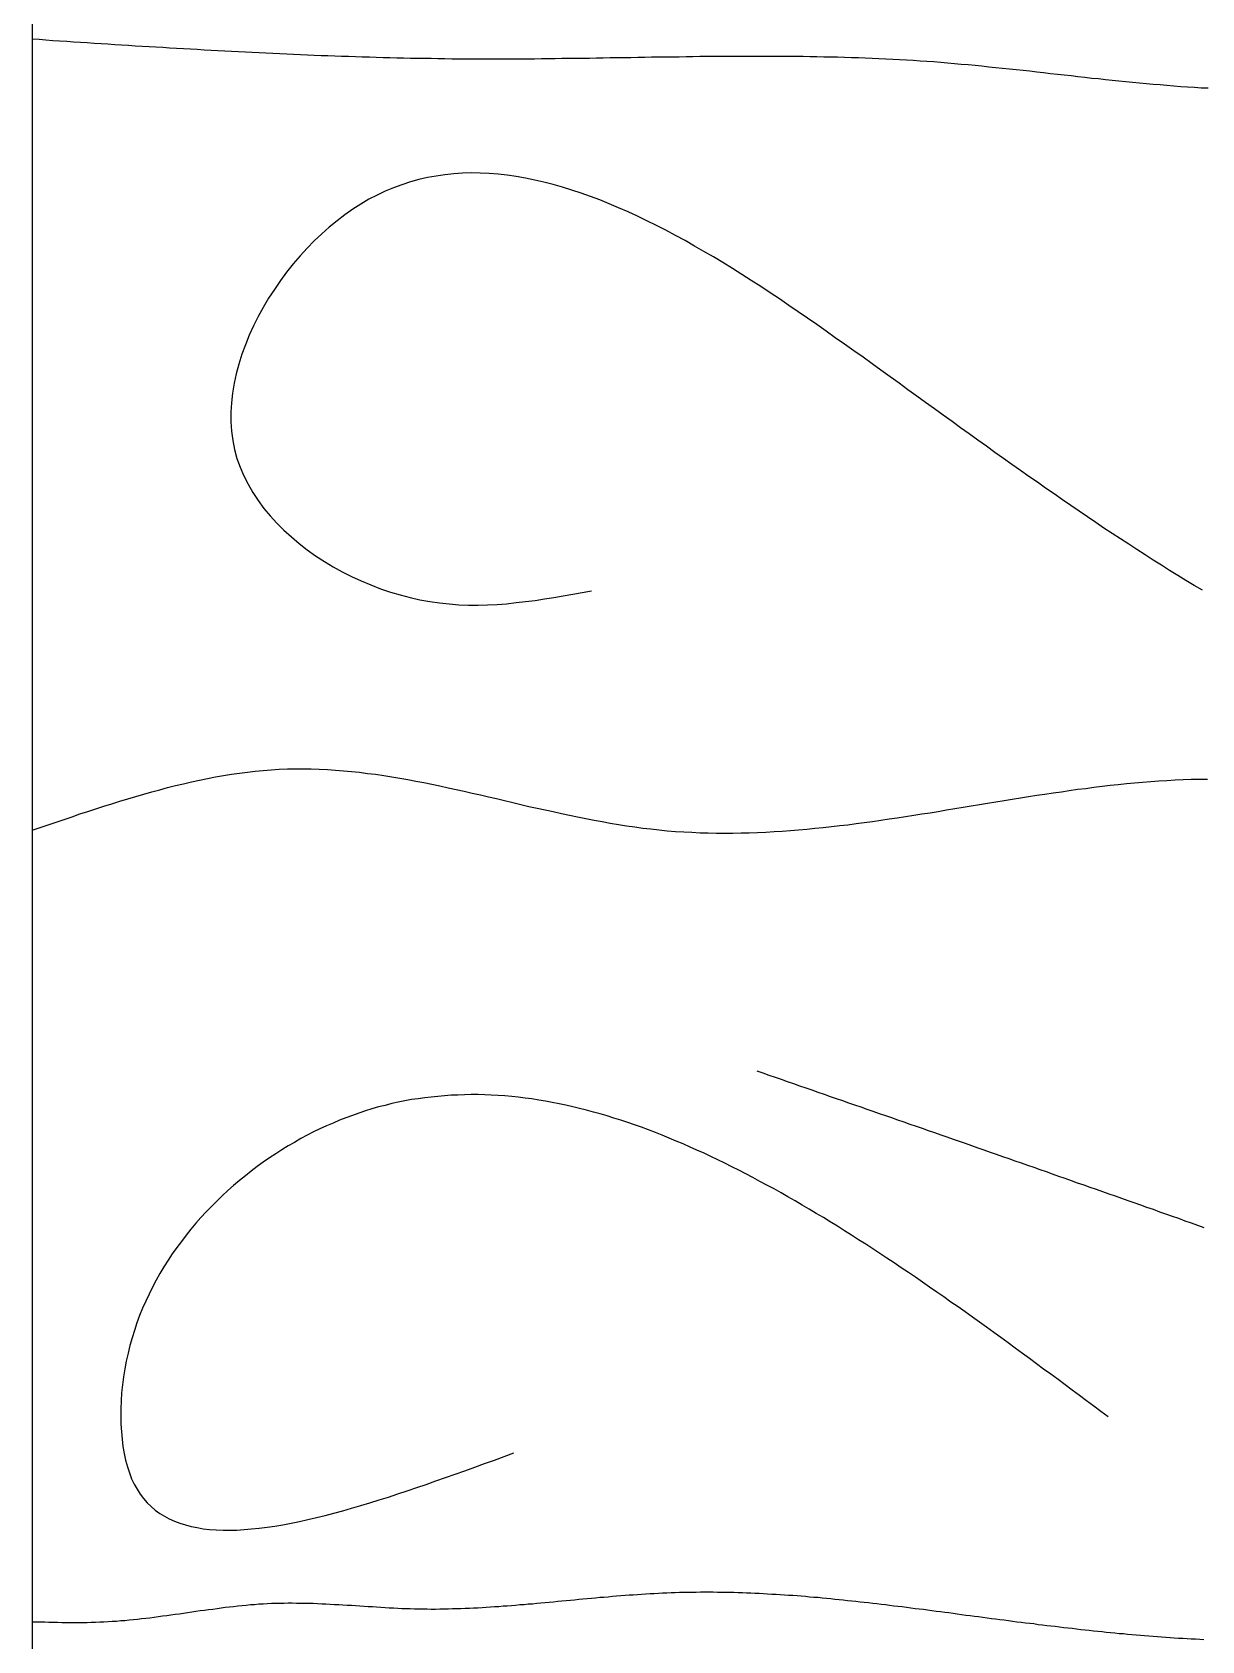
# Model space of a CAD drawing. Extents: x 443 to 1217, y -1921 to -677.
# Drawn here: x 655.26 to 661.01, y -753.61 to -745.69 of the extents above; entities that cross this region are included whole.
import ezdxf

# ---------------------------------------------------------------- set-up
doc = ezdxf.new("R2010")
doc.units = 0
doc.header["$MEASUREMENT"] = 0
doc.layers.add('1', color=7, linetype='CONTINUOUS')

msp = doc.modelspace()

# ---------------------------------------------------------------- linework, layer by layer
at = {"layer": '1', "color": 2, "linetype": 'Continuous'}
msp.add_line((655.2564, -742.7521), (655.2564, -761.3032), dxfattribs=at)
at = {"layer": '1', "color": 7}
for p, q in [((655.2562, -745.7199), (655.2899, -745.722)), ((655.2899, -745.722), (655.3237, -745.7253)), ((655.3237, -745.7253), (655.3575, -745.7275)), ((655.3575, -745.7275), (655.3913, -745.7297)), ((655.3913, -745.7297), (655.4262, -745.7318)), ((655.4262, -745.7318), (655.46, -745.734)), ((655.46, -745.734), (655.4937, -745.7362)), ((655.4937, -745.7362), (655.5275, -745.7384)), ((655.5275, -745.7384), (655.5613, -745.7406)), ((655.5613, -745.7406), (655.5951, -745.7427)), ((655.5951, -745.7427), (655.6289, -745.7449)), ((655.6289, -745.7449), (655.6627, -745.7471)), ((655.6627, -745.7471), (655.6965, -745.7493)), ((655.6965, -745.7493), (655.7302, -745.7515)), ((655.7302, -745.7515), (655.764, -745.7536)), ((655.764, -745.7536), (655.7978, -745.7558)), ((655.7978, -745.7558), (655.8316, -745.758)), ((655.8316, -745.758), (655.8654, -745.7591)), ((655.8654, -745.7591), (655.8992, -745.7613)), ((655.8992, -745.7613), (655.9329, -745.7635)), ((655.9329, -745.7635), (655.9667, -745.7656)), ((655.9667, -745.7656), (656.0016, -745.7678)), ((656.0016, -745.7678), (656.0354, -745.77)), ((656.0354, -745.77), (656.0692, -745.7711)), ((656.0692, -745.7711), (656.103, -745.7733)), ((656.103, -745.7733), (656.1367, -745.7754)), ((656.1367, -745.7754), (656.1705, -745.7776)), ((656.1705, -745.7776), (656.2043, -745.7787)), ((656.2043, -745.7787), (656.2381, -745.7809)), ((656.2381, -745.7809), (656.2719, -745.7831)), ((656.2719, -745.7831), (656.3057, -745.7842)), ((656.3057, -745.7842), (656.3395, -745.7863)), ((656.3395, -745.7863), (656.3732, -745.7874)), ((656.3732, -745.7874), (656.407, -745.7896)), ((656.407, -745.7896), (656.4408, -745.7907)), ((656.4408, -745.7907), (656.4746, -745.7929)), ((656.4746, -745.7929), (656.5095, -745.794)), ((656.5095, -745.794), (656.5432, -745.7961)), ((656.5432, -745.7961), (656.577, -745.7972)), ((656.577, -745.7972), (656.6108, -745.7983)), ((656.6108, -745.7983), (656.6446, -745.8005)), ((656.6446, -745.8005), (656.6784, -745.8016)), ((656.6784, -745.8016), (656.7122, -745.8027)), ((656.7122, -745.8027), (656.746, -745.8038)), ((656.746, -745.8038), (656.7797, -745.8049)), ((656.7797, -745.8049), (656.8135, -745.806)), ((656.8135, -745.806), (656.8473, -745.807)), ((656.8473, -745.807), (656.8811, -745.8081)), ((656.8811, -745.8081), (656.916, -745.8092)), ((656.916, -745.8092), (656.9498, -745.8103)), ((656.9498, -745.8103), (656.9835, -745.8114)), ((656.9835, -745.8114), (657.0173, -745.8125)), ((657.0173, -745.8125), (657.0511, -745.8136)), ((657.0511, -745.8136), (657.0849, -745.8136)), ((657.0849, -745.8136), (657.1187, -745.8147)), ((657.1187, -745.8147), (657.1525, -745.8147)), ((657.1525, -745.8147), (657.1862, -745.8158)), ((657.1862, -745.8158), (657.22, -745.8158)), ((657.22, -745.8158), (657.2538, -745.8169)), ((657.2538, -745.8169), (657.2876, -745.8169)), ((657.2876, -745.8169), (657.3225, -745.8179)), ((657.3225, -745.8179), (657.3563, -745.8179)), ((657.3563, -745.8179), (657.39, -745.8179)), ((657.39, -745.8179), (657.4238, -745.8179)), ((657.4238, -745.8179), (657.4576, -745.8179)), ((657.4576, -745.8179), (657.4914, -745.8179)), ((657.4914, -745.8179), (657.5252, -745.8179)), ((657.5252, -745.8179), (657.559, -745.8179)), ((657.559, -745.8179), (657.5927, -745.8179)), ((657.5927, -745.8179), (657.6276, -745.8179)), ((657.6276, -745.8179), (657.6614, -745.8179)), ((657.6614, -745.8179), (657.6952, -745.8179)), ((657.6952, -745.8179), (657.729, -745.8179)), ((657.729, -745.8179), (657.7628, -745.8169)), ((657.7628, -745.8169), (657.7965, -745.8169)), ((657.7965, -745.8169), (657.8303, -745.8169)), ((657.8303, -745.8169), (657.8641, -745.8158)), ((657.8641, -745.8158), (657.8979, -745.8158)), ((657.8979, -745.8158), (657.9328, -745.8158)), ((657.9328, -745.8158), (657.9666, -745.8147)), ((657.9666, -745.8147), (658.0003, -745.8147)), ((658.0003, -745.8147), (658.0341, -745.8136)), ((658.0341, -745.8136), (658.0679, -745.8136)), ((658.0679, -745.8136), (658.1017, -745.8125)), ((658.1017, -745.8125), (658.1355, -745.8125)), ((658.1355, -745.8125), (658.1704, -745.8114)), ((658.1704, -745.8114), (658.2041, -745.8114)), ((658.2041, -745.8114), (658.2379, -745.8103)), ((658.2379, -745.8103), (658.2717, -745.8103)), ((658.2717, -745.8103), (658.3055, -745.8092)), ((658.3055, -745.8092), (658.3393, -745.8092)), ((658.3393, -745.8092), (658.3731, -745.8081)), ((658.3731, -745.8081), (658.4068, -745.8081)), ((658.4068, -745.8081), (658.4417, -745.8081)), ((658.4417, -745.8081), (658.4755, -745.807)), ((658.4755, -745.807), (658.5093, -745.807)), ((658.5093, -745.807), (658.5431, -745.806)), ((658.5431, -745.806), (658.5769, -745.806)), ((658.5769, -745.806), (658.6106, -745.806)), ((658.6106, -745.806), (658.6444, -745.806)), ((658.6444, -745.806), (658.6793, -745.8049)), ((658.6793, -745.8049), (658.7131, -745.8049)), ((658.7131, -745.8049), (658.7469, -745.8049)), ((658.7469, -745.8049), (658.7807, -745.8049)), ((658.7807, -745.8049), (658.8144, -745.8049)), ((658.8144, -745.8049), (658.8482, -745.8049)), ((658.8482, -745.8049), (658.882, -745.8049)), ((658.882, -745.8049), (658.9158, -745.8049)), ((658.9158, -745.8049), (658.9507, -745.8049)), ((658.9507, -745.8049), (658.9845, -745.806)), ((658.9845, -745.806), (659.0182, -745.806)), ((659.0182, -745.806), (659.052, -745.806)), ((659.052, -745.806), (659.0858, -745.807)), ((659.0858, -745.807), (659.1196, -745.807)), ((659.1196, -745.807), (659.1534, -745.8081)), ((659.1534, -745.8081), (659.1872, -745.8092)), ((659.1872, -745.8092), (659.2209, -745.8092)), ((659.2209, -745.8092), (659.2547, -745.8103)), ((659.2547, -745.8103), (659.2896, -745.8114)), ((659.2896, -745.8114), (659.3234, -745.8125)), ((659.3234, -745.8125), (659.3572, -745.8136)), ((659.3572, -745.8136), (659.391, -745.8158)), ((659.391, -745.8158), (659.4247, -745.8169)), ((659.4247, -745.8169), (659.4585, -745.8179)), ((659.4585, -745.8179), (659.4923, -745.8201)), ((659.4923, -745.8201), (659.5261, -745.8223)), ((659.5261, -745.8223), (659.5599, -745.8234)), ((659.5599, -745.8234), (659.5937, -745.8256)), ((659.5937, -745.8256), (659.6275, -745.8278)), ((659.6275, -745.8278), (659.6612, -745.8299)), ((659.6612, -745.8299), (659.695, -745.8321)), ((659.695, -745.8321), (659.7288, -745.8354)), ((659.7288, -745.8354), (659.7626, -745.8376)), ((659.7626, -745.8376), (659.7964, -745.8408)), ((659.7964, -745.8408), (659.8302, -745.8441)), ((659.8302, -745.8441), (659.8639, -745.8463)), ((659.8639, -745.8463), (659.8977, -745.8495)), ((659.8977, -745.8495), (659.9315, -745.8528)), ((659.9315, -745.8528), (659.9653, -745.8572)), ((659.9653, -745.8572), (659.9991, -745.8604)), ((659.9991, -745.8604), (660.0329, -745.8637)), ((660.0329, -745.8637), (660.0667, -745.867)), ((660.0667, -745.867), (660.1004, -745.8713)), ((660.1004, -745.8713), (660.1342, -745.8746)), ((660.1342, -745.8746), (660.168, -745.8779)), ((660.168, -745.8779), (660.2018, -745.8822)), ((660.2018, -745.8822), (660.2356, -745.8855)), ((660.2356, -745.8855), (660.2694, -745.8899)), ((660.2694, -745.8899), (660.3031, -745.8931)), ((660.3031, -745.8931), (660.3369, -745.8975)), ((660.3369, -745.8975), (660.3707, -745.9008)), ((660.3707, -745.9008), (660.4045, -745.9051)), ((660.4045, -745.9051), (660.4383, -745.9084)), ((660.4383, -745.9084), (660.4721, -745.9128)), ((660.4721, -745.9128), (660.5059, -745.916)), ((660.5059, -745.916), (660.5396, -745.9204)), ((660.5396, -745.9204), (660.5723, -745.9237)), ((660.5723, -745.9237), (660.6061, -745.9269)), ((660.6061, -745.9269), (660.6399, -745.9302)), ((660.6399, -745.9302), (660.6737, -745.9335)), ((660.6737, -745.9335), (660.7075, -745.9367)), ((660.7075, -745.9367), (660.7413, -745.94)), ((660.7413, -745.94), (660.775, -745.9433)), ((660.775, -745.9433), (660.8088, -745.9455)), ((660.8088, -745.9455), (660.8426, -745.9487)), ((660.8426, -745.9487), (660.8764, -745.9509)), ((660.8764, -745.9509), (660.9102, -745.9542)), ((660.9102, -745.9542), (660.944, -745.9564)), ((660.944, -745.9564), (660.9777, -745.9585)), ((660.9777, -745.9585), (661.0115, -745.9607)), ((661.0115, -745.9607), (661.0453, -745.9618)), ((657.3312, -746.3847), (657.2876, -746.389)), ((657.3748, -746.3814), (657.3312, -746.3847)), ((657.4184, -746.3803), (657.3748, -746.3814)), ((657.462, -746.3814), (657.4184, -746.3803)), ((657.5067, -746.3836), (657.462, -746.3814)), ((657.5502, -746.3868), (657.5067, -746.3836)), ((657.0348, -746.4533), (656.9944, -746.4697)), ((657.0762, -746.4381), (657.0348, -746.4533)), ((657.1187, -746.4239), (657.0762, -746.4381)), ((657.1601, -746.413), (657.1187, -746.4239)), ((657.2026, -746.4032), (657.1601, -746.413)), ((657.2451, -746.3956), (657.2026, -746.4032)), ((657.2876, -746.389), (657.2451, -746.3956)), ((657.5949, -746.3912), (657.5502, -746.3868)), ((657.6396, -746.3977), (657.5949, -746.3912)), ((657.6854, -746.4054), (657.6396, -746.3977)), ((657.7301, -746.4152), (657.6854, -746.4054)), ((657.7758, -746.425), (657.7301, -746.4152)), ((657.8216, -746.437), (657.7758, -746.425)), ((657.8663, -746.45), (657.8216, -746.437)), ((657.9132, -746.4642), (657.8663, -746.45)), ((657.9589, -746.4795), (657.9132, -746.4642)), ((656.8735, -746.534), (656.8342, -746.559)), ((656.9138, -746.51), (656.8735, -746.534)), ((656.9541, -746.4893), (656.9138, -746.51)), ((656.9944, -746.4697), (656.9541, -746.4893)), ((658.0047, -746.4958), (657.9589, -746.4795)), ((658.0505, -746.5133), (658.0047, -746.4958)), ((658.0973, -746.5318), (658.0505, -746.5133)), ((658.1431, -746.5514), (658.0973, -746.5318)), ((656.7569, -746.6157), (656.7187, -746.6473)), ((656.795, -746.5863), (656.7569, -746.6157)), ((656.8342, -746.559), (656.795, -746.5863)), ((658.19, -746.5721), (658.1431, -746.5514)), ((658.2368, -746.5928), (658.19, -746.5721)), ((658.2826, -746.6157), (658.2368, -746.5928)), ((658.3295, -746.6386), (658.2826, -746.6157)), ((656.6817, -746.68), (656.6446, -746.7149)), ((656.7187, -746.6473), (656.6817, -746.68)), ((658.3763, -746.6626), (658.3295, -746.6386)), ((658.4232, -746.6876), (658.3763, -746.6626)), ((658.4701, -746.7127), (658.4232, -746.6876)), ((656.6097, -746.7508), (656.5749, -746.789)), ((656.6446, -746.7149), (656.6097, -746.7508)), ((658.5169, -746.7399), (658.4701, -746.7127)), ((658.5627, -746.7661), (658.5169, -746.7399)), ((658.6096, -746.7933), (658.5627, -746.7661)), ((656.5411, -746.8282), (656.5084, -746.8685)), ((656.5749, -746.789), (656.5411, -746.8282)), ((658.6564, -746.8217), (658.6096, -746.7933)), ((658.7033, -746.8511), (658.6564, -746.8217)), ((658.7501, -746.8794), (658.7033, -746.8511)), ((656.4779, -746.9099), (656.4484, -746.9535)), ((656.5084, -746.8685), (656.4779, -746.9099)), ((658.7959, -746.9089), (658.7501, -746.8794)), ((658.8428, -746.9394), (658.7959, -746.9089)), ((658.8886, -746.9699), (658.8428, -746.9394)), ((656.4201, -746.9971), (656.3939, -747.0418)), ((656.4484, -746.9535), (656.4201, -746.9971)), ((658.9354, -747.0004), (658.8886, -746.9699)), ((658.9812, -747.032), (658.9354, -747.0004)), ((656.3689, -747.0865), (656.346, -747.1323)), ((656.3939, -747.0418), (656.3689, -747.0865)), ((659.027, -747.0636), (658.9812, -747.032)), ((659.0738, -747.0952), (659.027, -747.0636)), ((659.1196, -747.1268), (659.0738, -747.0952)), ((656.346, -747.1323), (656.3242, -747.1791)), ((659.1643, -747.1584), (659.1196, -747.1268)), ((659.21, -747.1911), (659.1643, -747.1584)), ((656.3057, -747.226), (656.2882, -747.2729)), ((656.3242, -747.1791), (656.3057, -747.226)), ((659.2558, -747.2227), (659.21, -747.1911)), ((659.3005, -747.2554), (659.2558, -747.2227)), ((659.3463, -747.287), (659.3005, -747.2554)), ((656.273, -747.3208), (656.261, -747.3688)), ((656.2882, -747.2729), (656.273, -747.3208)), ((659.391, -747.3197), (659.3463, -747.287)), ((659.4346, -747.3513), (659.391, -747.3197)), ((656.261, -747.3688), (656.2501, -747.4156)), ((659.4792, -747.384), (659.4346, -747.3513)), ((659.5239, -747.4156), (659.4792, -747.384)), ((656.2425, -747.4636), (656.237, -747.5115)), ((656.2501, -747.4156), (656.2425, -747.4636)), ((659.5675, -747.4472), (659.5239, -747.4156)), ((659.6111, -747.4788), (659.5675, -747.4472)), ((659.6547, -747.5104), (659.6111, -747.4788)), ((656.237, -747.5115), (656.2348, -747.5584)), ((656.2348, -747.5584), (656.2348, -747.6053)), ((659.6983, -747.541), (659.6547, -747.5104)), ((659.7408, -747.5726), (659.6983, -747.541)), ((659.7844, -747.6031), (659.7408, -747.5726)), ((656.2348, -747.6053), (656.237, -747.651)), ((656.237, -747.651), (656.2435, -747.6968)), ((659.8269, -747.6347), (659.7844, -747.6031)), ((659.8694, -747.6652), (659.8269, -747.6347)), ((656.2435, -747.6968), (656.2523, -747.7415)), ((659.9119, -747.6957), (659.8694, -747.6652)), ((659.9544, -747.7251), (659.9119, -747.6957)), ((659.9958, -747.7557), (659.9544, -747.7251)), ((656.2523, -747.7415), (656.2643, -747.7862)), ((656.2643, -747.7862), (656.2795, -747.8287)), ((660.0383, -747.7862), (659.9958, -747.7557)), ((660.0797, -747.8156), (660.0383, -747.7862)), ((656.2795, -747.8287), (656.298, -747.8712)), ((656.298, -747.8712), (656.3187, -747.9126)), ((660.1211, -747.845), (660.0797, -747.8156)), ((660.1626, -747.8744), (660.1211, -747.845)), ((660.2051, -747.9028), (660.1626, -747.8744)), ((656.3187, -747.9126), (656.3427, -747.9529)), ((656.3427, -747.9529), (656.3689, -747.9932)), ((660.2454, -747.9322), (660.2051, -747.9028)), ((660.2868, -747.9605), (660.2454, -747.9322)), ((660.3282, -747.9889), (660.2868, -747.9605)), ((656.3689, -747.9932), (656.3972, -748.0314)), ((656.3972, -748.0314), (656.4277, -748.0684)), ((660.3696, -748.0172), (660.3282, -747.9889)), ((660.4099, -748.0455), (660.3696, -748.0172)), ((660.4514, -748.0728), (660.4099, -748.0455)), ((656.4277, -748.0684), (656.4604, -748.1044)), ((656.4604, -748.1044), (656.4953, -748.1393)), ((660.4917, -748.1011), (660.4514, -748.0728)), ((660.532, -748.1284), (660.4917, -748.1011)), ((656.4953, -748.1393), (656.5323, -748.172)), ((656.5323, -748.172), (656.5705, -748.2047)), ((656.5705, -748.2047), (656.6097, -748.2352)), ((660.5723, -748.1545), (660.532, -748.1284)), ((660.6137, -748.1818), (660.5723, -748.1545)), ((660.6541, -748.2079), (660.6137, -748.1818)), ((656.6097, -748.2352), (656.6511, -748.2646)), ((656.6511, -748.2646), (656.6947, -748.2929)), ((660.6944, -748.2341), (660.6541, -748.2079)), ((660.7347, -748.2602), (660.6944, -748.2341)), ((660.775, -748.2864), (660.7347, -748.2602)), ((660.8154, -748.3115), (660.775, -748.2864)), ((656.6947, -748.2929), (656.7383, -748.3191)), ((656.7383, -748.3191), (656.783, -748.3442)), ((656.783, -748.3442), (656.8288, -748.367)), ((660.8557, -748.3365), (660.8154, -748.3115)), ((660.896, -748.3616), (660.8557, -748.3365)), ((660.9363, -748.3867), (660.896, -748.3616)), ((656.8288, -748.367), (656.8756, -748.3888)), ((656.8756, -748.3888), (656.9236, -748.4085)), ((656.9236, -748.4085), (656.9705, -748.427)), ((656.9705, -748.427), (657.0195, -748.4433)), ((657.0195, -748.4433), (657.0675, -748.4575)), ((657.9633, -748.4455), (658.0091, -748.4368)), ((660.9767, -748.4106), (660.9363, -748.3867)), ((661.017, -748.4346), (660.9767, -748.4106)), ((657.0675, -748.4575), (657.1165, -748.4706)), ((657.1165, -748.4706), (657.1644, -748.4815)), ((657.1644, -748.4815), (657.2135, -748.4902)), ((657.2135, -748.4902), (657.2614, -748.4967)), ((657.2614, -748.4967), (657.3094, -748.5022)), ((657.3094, -748.5022), (657.3563, -748.5055)), ((657.3563, -748.5055), (657.4042, -748.5076)), ((657.4042, -748.5076), (657.4511, -748.5076)), ((657.4511, -748.5076), (657.4979, -748.5065)), ((657.4979, -748.5065), (657.5459, -748.5044)), ((657.5459, -748.5044), (657.5917, -748.5011)), ((657.5917, -748.5011), (657.6385, -748.4956)), ((657.6385, -748.4956), (657.6854, -748.4902)), ((657.6854, -748.4902), (657.7322, -748.4847)), ((657.7322, -748.4847), (657.778, -748.4771)), ((657.778, -748.4771), (657.8249, -748.4695)), ((657.8249, -748.4695), (657.8707, -748.4619)), ((657.8707, -748.4619), (657.9175, -748.4531)), ((657.9175, -748.4531), (657.9633, -748.4455)), ((656.4332, -749.3185), (656.4724, -749.3152)), ((656.4724, -749.3152), (656.5127, -749.3141)), ((656.5127, -749.3141), (656.552, -749.313)), ((656.552, -749.313), (656.5912, -749.313)), ((656.5912, -749.313), (656.6304, -749.313)), ((656.6304, -749.313), (656.6697, -749.3152)), ((656.6697, -749.3152), (656.71, -749.3163)), ((655.9624, -749.3958), (656.0016, -749.3871)), ((656.0016, -749.3871), (656.0408, -749.3773)), ((656.0408, -749.3773), (656.0801, -749.3697)), ((656.0801, -749.3697), (656.1193, -749.361)), ((656.1193, -749.361), (656.1585, -749.3533)), ((656.1585, -749.3533), (656.1978, -749.3468)), ((656.1978, -749.3468), (656.237, -749.3403)), ((656.237, -749.3403), (656.2762, -749.3348)), ((656.2762, -749.3348), (656.3155, -749.3294)), ((656.3155, -749.3294), (656.3547, -749.325)), ((656.3547, -749.325), (656.3939, -749.3217)), ((656.3939, -749.3217), (656.4332, -749.3185)), ((656.71, -749.3163), (656.7492, -749.3196)), ((656.7492, -749.3196), (656.7885, -749.3228)), ((656.7885, -749.3228), (656.8277, -749.3261)), ((656.8277, -749.3261), (656.868, -749.3305)), ((656.868, -749.3305), (656.9072, -749.3359)), ((656.9072, -749.3359), (656.9465, -749.3403)), ((656.9465, -749.3403), (656.9868, -749.3468)), ((656.9868, -749.3468), (657.026, -749.3533)), ((657.026, -749.3533), (657.0653, -749.3599)), ((657.0653, -749.3599), (657.1056, -749.3664)), ((657.1056, -749.3664), (657.1448, -749.374)), ((657.1448, -749.374), (657.1841, -749.3817)), ((657.1841, -749.3817), (657.2244, -749.3893)), ((657.2244, -749.3893), (657.2636, -749.398)), ((660.5233, -749.3991), (660.5636, -749.3947)), ((660.5636, -749.3947), (660.6028, -749.3904)), ((660.6028, -749.3904), (660.6432, -749.386)), ((660.6432, -749.386), (660.6835, -749.3828)), ((660.6835, -749.3828), (660.7227, -749.3795)), ((660.7227, -749.3795), (660.7631, -749.3762)), ((660.7631, -749.3762), (660.8034, -749.373)), ((660.8034, -749.373), (660.8426, -749.3708)), ((660.8426, -749.3708), (660.8829, -749.3686)), ((660.8829, -749.3686), (660.9222, -749.3664)), ((660.9222, -749.3664), (660.9625, -749.3653)), ((660.9625, -749.3653), (661.0017, -749.3642)), ((661.0017, -749.3642), (661.042, -749.3642)), ((655.6485, -749.4852), (655.6877, -749.4732)), ((655.6877, -749.4732), (655.727, -749.4612)), ((655.727, -749.4612), (655.7662, -749.4492)), ((655.7662, -749.4492), (655.8054, -749.4383)), ((655.8054, -749.4383), (655.8447, -749.4264)), ((655.8447, -749.4264), (655.8839, -749.4165)), ((655.8839, -749.4165), (655.9231, -749.4056)), ((655.9231, -749.4056), (655.9624, -749.3958)), ((657.2636, -749.398), (657.3039, -749.4067)), ((657.3039, -749.4067), (657.3432, -749.4155)), ((657.3432, -749.4155), (657.3835, -749.4242)), ((657.3835, -749.4242), (657.4227, -749.4329)), ((657.4227, -749.4329), (657.4631, -749.4416)), ((657.4631, -749.4416), (657.5023, -749.4514)), ((657.5023, -749.4514), (657.5426, -749.4601)), ((657.5426, -749.4601), (657.5819, -749.4699)), ((657.5819, -749.4699), (657.6222, -749.4798)), ((660.0002, -749.4765), (660.0405, -749.4699)), ((660.0405, -749.4699), (660.0808, -749.4634)), ((660.0808, -749.4634), (660.1211, -749.4569)), ((660.1211, -749.4569), (660.1615, -749.4503)), ((660.1615, -749.4503), (660.2018, -749.4438)), ((660.2018, -749.4438), (660.2421, -749.4383)), ((660.2421, -749.4383), (660.2824, -749.4318)), ((660.2824, -749.4318), (660.3228, -749.4264)), ((660.3228, -749.4264), (660.362, -749.4198)), ((660.362, -749.4198), (660.4023, -749.4144)), ((660.4023, -749.4144), (660.4426, -749.41)), ((660.4426, -749.41), (660.483, -749.4046)), ((660.483, -749.4046), (660.5233, -749.3991)), ((655.4131, -749.5626), (655.4523, -749.5495)), ((655.4523, -749.5495), (655.4916, -749.5353)), ((655.4916, -749.5353), (655.5308, -749.5233)), ((655.5308, -749.5233), (655.57, -749.5103)), ((655.57, -749.5103), (655.6093, -749.4972)), ((655.6093, -749.4972), (655.6485, -749.4852)), ((657.6222, -749.4798), (657.6614, -749.4885)), ((657.6614, -749.4885), (657.7017, -749.4983)), ((657.7017, -749.4983), (657.7421, -749.507)), ((657.7421, -749.507), (657.7813, -749.5157)), ((657.7813, -749.5157), (657.8216, -749.5244)), ((657.8216, -749.5244), (657.8619, -749.5332)), ((657.8619, -749.5332), (657.9012, -749.5419)), ((657.9012, -749.5419), (657.9415, -749.5506)), ((657.9415, -749.5506), (657.9818, -749.5582)), ((659.5152, -749.555), (659.5555, -749.5484)), ((659.5555, -749.5484), (659.5958, -749.5419)), ((659.5958, -749.5419), (659.6362, -749.5353)), ((659.6362, -749.5353), (659.6765, -749.5299)), ((659.6765, -749.5299), (659.7168, -749.5233)), ((659.7168, -749.5233), (659.7571, -749.5157)), ((659.7571, -749.5157), (659.7986, -749.5092)), ((659.7986, -749.5092), (659.8389, -749.5026)), ((659.8389, -749.5026), (659.8792, -749.4961)), ((659.8792, -749.4961), (659.9195, -749.4896)), ((659.9195, -749.4896), (659.9598, -749.483)), ((659.9598, -749.483), (660.0002, -749.4765)), ((655.2562, -749.616), (655.2954, -749.6029)), ((655.2954, -749.6029), (655.3346, -749.5887)), ((655.3346, -749.5887), (655.3739, -749.5757)), ((655.3739, -749.5757), (655.4131, -749.5626)), ((657.9818, -749.5582), (658.0221, -749.5659)), ((658.0221, -749.5659), (658.0614, -749.5735)), ((658.0614, -749.5735), (658.1017, -749.5811)), ((658.1017, -749.5811), (658.142, -749.5876)), ((658.142, -749.5876), (658.1823, -749.5942)), ((658.1823, -749.5942), (658.2227, -749.5996)), ((658.2227, -749.5996), (658.263, -749.6051)), ((658.263, -749.6051), (658.3022, -749.6094)), ((658.3022, -749.6094), (658.3425, -749.6138)), ((658.3425, -749.6138), (658.3829, -749.6182)), ((658.3829, -749.6182), (658.4232, -749.6214)), ((658.4232, -749.6214), (658.4635, -749.6236)), ((658.4635, -749.6236), (658.5038, -749.6258)), ((658.5038, -749.6258), (658.5442, -749.628)), ((658.5442, -749.628), (658.5845, -749.6291)), ((658.5845, -749.6291), (658.6248, -749.6302)), ((658.6248, -749.6302), (658.6651, -749.6302)), ((658.6651, -749.6302), (658.7055, -749.6302)), ((658.7055, -749.6302), (658.7458, -749.6291)), ((658.7458, -749.6291), (658.7861, -749.628)), ((658.7861, -749.628), (658.8264, -749.6269)), ((658.8264, -749.6269), (658.8678, -749.6247)), ((658.8678, -749.6247), (658.9082, -749.6225)), ((658.9082, -749.6225), (658.9485, -749.6203)), ((658.9485, -749.6203), (658.9888, -749.6171)), ((658.9888, -749.6171), (659.0291, -749.6138)), ((659.0291, -749.6138), (659.0695, -749.6105)), ((659.0695, -749.6105), (659.1098, -749.6062)), ((659.1098, -749.6062), (659.1501, -749.6029)), ((659.1501, -749.6029), (659.1915, -749.5975)), ((659.1915, -749.5975), (659.2318, -749.5931)), ((659.2318, -749.5931), (659.2722, -749.5887)), ((659.2722, -749.5887), (659.3125, -749.5833)), ((659.3125, -749.5833), (659.3528, -749.5778)), ((659.3528, -749.5778), (659.3931, -749.5724)), ((659.3931, -749.5724), (659.4335, -749.5669)), ((659.4335, -749.5669), (659.4749, -749.5604)), ((659.4749, -749.5604), (659.5152, -749.555)), ((658.8232, -750.8006), (658.8537, -750.8104)), ((658.8537, -750.8104), (658.8831, -750.8213)), ((658.8831, -750.8213), (658.9136, -750.8311)), ((658.9136, -750.8311), (658.9441, -750.842)), ((658.9441, -750.842), (658.9736, -750.8529)), ((658.9736, -750.8529), (659.0041, -750.8627)), ((659.0041, -750.8627), (659.0335, -750.8736)), ((659.0335, -750.8736), (659.064, -750.8835)), ((659.064, -750.8835), (659.0945, -750.8943)), ((659.0945, -750.8943), (659.124, -750.9052)), ((656.9607, -750.9783), (656.929, -750.9881)), ((656.9933, -750.9706), (656.9607, -750.9783)), ((657.026, -750.9619), (656.9933, -750.9706)), ((657.0576, -750.9554), (657.026, -750.9619)), ((657.0903, -750.9488), (657.0576, -750.9554)), ((657.123, -750.9423), (657.0903, -750.9488)), ((657.1557, -750.9379), (657.123, -750.9423)), ((657.1884, -750.9325), (657.1557, -750.9379)), ((657.2211, -750.9292), (657.1884, -750.9325)), ((657.2538, -750.926), (657.2211, -750.9292)), ((657.2865, -750.9227), (657.2538, -750.926)), ((657.3192, -750.9205), (657.2865, -750.9227)), ((657.3519, -750.9194), (657.3192, -750.9205)), ((657.3846, -750.9183), (657.3519, -750.9194)), ((657.4173, -750.9172), (657.3846, -750.9183)), ((657.4511, -750.9172), (657.4173, -750.9172)), ((657.4838, -750.9183), (657.4511, -750.9172)), ((657.5165, -750.9194), (657.4838, -750.9183)), ((657.5502, -750.9216), (657.5165, -750.9194)), ((657.5829, -750.9238), (657.5502, -750.9216)), ((657.6167, -750.927), (657.5829, -750.9238)), ((657.6494, -750.9303), (657.6167, -750.927)), ((657.6832, -750.9347), (657.6494, -750.9303)), ((657.7159, -750.939), (657.6832, -750.9347)), ((657.7497, -750.9445), (657.7159, -750.939)), ((657.7835, -750.9499), (657.7497, -750.9445)), ((657.8162, -750.9565), (657.7835, -750.9499)), ((657.8499, -750.963), (657.8162, -750.9565)), ((657.8837, -750.9695), (657.8499, -750.963)), ((657.9175, -750.9772), (657.8837, -750.9695)), ((657.9513, -750.9859), (657.9175, -750.9772)), ((659.124, -750.9052), (659.1545, -750.9151)), ((659.1545, -750.9151), (659.185, -750.926)), ((659.185, -750.926), (659.2144, -750.9358)), ((659.2144, -750.9358), (659.2449, -750.9467)), ((659.2449, -750.9467), (659.2754, -750.9576)), ((659.2754, -750.9576), (659.3049, -750.9674)), ((659.3049, -750.9674), (659.3354, -750.9783)), ((659.3354, -750.9783), (659.3659, -750.9892)), ((656.7372, -751.0578), (656.7045, -751.0709)), ((656.7688, -751.0437), (656.7372, -751.0578)), ((656.8004, -751.0317), (656.7688, -751.0437)), ((656.8331, -751.0197), (656.8004, -751.0317)), ((656.8647, -751.0088), (656.8331, -751.0197)), ((656.8964, -750.9979), (656.8647, -751.0088)), ((656.929, -750.9881), (656.8964, -750.9979)), ((657.9851, -750.9935), (657.9513, -750.9859)), ((658.0189, -751.0033), (657.9851, -750.9935)), ((658.0527, -751.0121), (658.0189, -751.0033)), ((658.0864, -751.0219), (658.0527, -751.0121)), ((658.1202, -751.0328), (658.0864, -751.0219)), ((658.154, -751.0437), (658.1202, -751.0328)), ((658.1878, -751.0546), (658.154, -751.0437)), ((658.2216, -751.0665), (658.1878, -751.0546)), ((659.3659, -750.9892), (659.3953, -750.999)), ((659.3953, -750.999), (659.4258, -751.0099)), ((659.4258, -751.0099), (659.4564, -751.0197)), ((659.4564, -751.0197), (659.4869, -751.0306)), ((659.4869, -751.0306), (659.5163, -751.0415)), ((659.5163, -751.0415), (659.5468, -751.0513)), ((659.5468, -751.0513), (659.5773, -751.0622)), ((656.5792, -751.1341), (656.5476, -751.1526)), ((656.6097, -751.1178), (656.5792, -751.1341)), ((656.6413, -751.1014), (656.6097, -751.1178)), ((656.6729, -751.0862), (656.6413, -751.1014)), ((656.7045, -751.0709), (656.6729, -751.0862)), ((658.2554, -751.0785), (658.2216, -751.0665)), ((658.2902, -751.0916), (658.2554, -751.0785)), ((658.324, -751.1047), (658.2902, -751.0916)), ((658.3578, -751.1178), (658.324, -751.1047)), ((658.3916, -751.1319), (658.3578, -751.1178)), ((658.4265, -751.1461), (658.3916, -751.1319)), ((659.5773, -751.0622), (659.6078, -751.0731)), ((659.6078, -751.0731), (659.6373, -751.0829)), ((659.6373, -751.0829), (659.6678, -751.0938)), ((659.6678, -751.0938), (659.6983, -751.1047)), ((659.6983, -751.1047), (659.7288, -751.1156)), ((659.7288, -751.1156), (659.7593, -751.1254)), ((659.7593, -751.1254), (659.7898, -751.1363)), ((659.7898, -751.1363), (659.8204, -751.1472)), ((656.455, -751.2093), (656.4245, -751.2289)), ((656.4855, -751.1897), (656.455, -751.2093)), ((656.516, -751.1701), (656.4855, -751.1897)), ((656.5476, -751.1526), (656.516, -751.1701)), ((658.4602, -751.1603), (658.4265, -751.1461)), ((658.4951, -751.1755), (658.4602, -751.1603)), ((658.5289, -751.1908), (658.4951, -751.1755)), ((658.5638, -751.206), (658.5289, -751.1908)), ((658.5976, -751.2224), (658.5638, -751.206)), ((659.8204, -751.1472), (659.8498, -751.157)), ((659.8498, -751.157), (659.8803, -751.1679)), ((659.8803, -751.1679), (659.9108, -751.1788)), ((659.9108, -751.1788), (659.9413, -751.1897)), ((659.9413, -751.1897), (659.9718, -751.2006)), ((659.9718, -751.2006), (660.0024, -751.2104)), ((660.0024, -751.2104), (660.0329, -751.2213)), ((656.334, -751.2943), (656.3057, -751.3172)), ((656.3645, -751.2714), (656.334, -751.2943)), ((656.3939, -751.2507), (656.3645, -751.2714)), ((656.4245, -751.2289), (656.3939, -751.2507)), ((658.6324, -751.2387), (658.5976, -751.2224)), ((658.6662, -751.2551), (658.6324, -751.2387)), ((658.7011, -751.2725), (658.6662, -751.2551)), ((658.7349, -751.29), (658.7011, -751.2725)), ((658.7698, -751.3074), (658.7349, -751.29)), ((660.0329, -751.2213), (660.0634, -751.2322)), ((660.0634, -751.2322), (660.0939, -751.2431)), ((660.0939, -751.2431), (660.1244, -751.254)), ((660.1244, -751.254), (660.156, -751.2649)), ((660.156, -751.2649), (660.1865, -751.2747)), ((660.1865, -751.2747), (660.217, -751.2856)), ((660.217, -751.2856), (660.2476, -751.2965)), ((656.2479, -751.3652), (656.2196, -751.3891)), ((656.2762, -751.3401), (656.2479, -751.3652)), ((656.3057, -751.3172), (656.2762, -751.3401)), ((658.8046, -751.3259), (658.7698, -751.3074)), ((658.8384, -751.3444), (658.8046, -751.3259)), ((658.8733, -751.363), (658.8384, -751.3444)), ((658.9082, -751.3815), (658.8733, -751.363)), ((660.2476, -751.2965), (660.2781, -751.3074)), ((660.2781, -751.3074), (660.3086, -751.3183)), ((660.3086, -751.3183), (660.3402, -751.3292)), ((660.3402, -751.3292), (660.3707, -751.3401)), ((660.3707, -751.3401), (660.4012, -751.351)), ((660.4012, -751.351), (660.4328, -751.3619)), ((660.4328, -751.3619), (660.4633, -751.3728)), ((660.4633, -751.3728), (660.4939, -751.3837)), ((656.1651, -751.4414), (656.1389, -751.4676)), ((656.1923, -751.4153), (656.1651, -751.4414)), ((656.2196, -751.3891), (656.1923, -751.4153)), ((658.943, -751.4011), (658.9082, -751.3815)), ((658.9768, -751.4207), (658.943, -751.4011)), ((659.0117, -751.4404), (658.9768, -751.4207)), ((659.0466, -751.4611), (659.0117, -751.4404)), ((660.4939, -751.3837), (660.5255, -751.3946)), ((660.5255, -751.3946), (660.556, -751.4055)), ((660.556, -751.4055), (660.5876, -751.4164)), ((660.5876, -751.4164), (660.6181, -751.4273)), ((660.6181, -751.4273), (660.6497, -751.4382)), ((660.6497, -751.4382), (660.6802, -751.4491)), ((660.6802, -751.4491), (660.7118, -751.46)), ((656.0866, -751.5221), (656.0615, -751.5504)), ((656.1128, -751.4948), (656.0866, -751.5221)), ((656.1389, -751.4676), (656.1128, -751.4948)), ((659.0815, -751.4818), (659.0466, -751.4611)), ((659.1163, -751.5025), (659.0815, -751.4818)), ((659.1512, -751.5232), (659.1163, -751.5025)), ((659.185, -751.5439), (659.1512, -751.5232)), ((660.7118, -751.46), (660.7423, -751.4709)), ((660.7423, -751.4709), (660.7739, -751.4818)), ((660.7739, -751.4818), (660.8056, -751.4938)), ((660.8056, -751.4938), (660.8361, -751.5047)), ((660.8361, -751.5047), (660.8677, -751.5155)), ((660.8677, -751.5155), (660.8993, -751.5264)), ((660.8993, -751.5264), (660.9309, -751.5384)), ((656.0136, -751.6093), (655.9907, -751.6398)), ((656.0376, -751.5798), (656.0136, -751.6093)), ((656.0615, -751.5504), (656.0376, -751.5798)), ((659.2199, -751.5657), (659.185, -751.5439)), ((659.2547, -751.5875), (659.2199, -751.5657)), ((659.2896, -751.6093), (659.2547, -751.5875)), ((659.3245, -751.6322), (659.2896, -751.6093)), ((660.9309, -751.5384), (660.9614, -751.5493)), ((660.9614, -751.5493), (660.993, -751.5602)), ((660.993, -751.5602), (661.0246, -751.5711)), ((655.9678, -751.6703), (655.946, -751.7008)), ((655.9907, -751.6398), (655.9678, -751.6703)), ((659.3594, -751.654), (659.3245, -751.6322)), ((659.3942, -751.6768), (659.3594, -751.654)), ((659.4291, -751.6997), (659.3942, -751.6768)), ((655.9046, -751.7651), (655.885, -751.7978)), ((655.9253, -751.7324), (655.9046, -751.7651)), ((655.946, -751.7008), (655.9253, -751.7324)), ((659.464, -751.7226), (659.4291, -751.6997)), ((659.4989, -751.7455), (659.464, -751.7226)), ((659.5348, -751.7695), (659.4989, -751.7455)), ((659.5697, -751.7935), (659.5348, -751.7695)), ((655.8665, -751.8316), (655.8479, -751.8654)), ((655.885, -751.7978), (655.8665, -751.8316)), ((659.6046, -751.8163), (659.5697, -751.7935)), ((659.6394, -751.8403), (659.6046, -751.8163)), ((659.6743, -751.8654), (659.6394, -751.8403)), ((655.8316, -751.8992), (655.8152, -751.934)), ((655.8479, -751.8654), (655.8316, -751.8992)), ((659.7092, -751.8894), (659.6743, -751.8654)), ((659.7441, -751.9133), (659.7092, -751.8894)), ((659.7789, -751.9384), (659.7441, -751.9133)), ((655.7847, -752.0049), (655.7717, -752.0408)), ((655.8, -751.9689), (655.7847, -752.0049)), ((655.8152, -751.934), (655.8, -751.9689)), ((659.8149, -751.9624), (659.7789, -751.9384)), ((659.8498, -751.9874), (659.8149, -751.9624)), ((659.8847, -752.0125), (659.8498, -751.9874)), ((655.7597, -752.0779), (655.7477, -752.115)), ((655.7717, -752.0408), (655.7597, -752.0779)), ((659.9195, -752.0376), (659.8847, -752.0125)), ((659.9544, -752.0626), (659.9195, -752.0376)), ((659.9904, -752.0888), (659.9544, -752.0626)), ((655.7368, -752.152), (655.7281, -752.1902)), ((655.7477, -752.115), (655.7368, -752.152)), ((660.0252, -752.1139), (659.9904, -752.0888)), ((660.0601, -752.1389), (660.0252, -752.1139)), ((660.095, -752.1651), (660.0601, -752.1389)), ((660.131, -752.1912), (660.095, -752.1651)), ((655.7193, -752.2294), (655.7117, -752.2675)), ((655.7281, -752.1902), (655.7193, -752.2294)), ((660.1658, -752.2163), (660.131, -752.1912)), ((660.2007, -752.2425), (660.1658, -752.2163)), ((660.2356, -752.2686), (660.2007, -752.2425)), ((655.7052, -752.3068), (655.7008, -752.346)), ((655.7117, -752.2675), (655.7052, -752.3068)), ((660.2715, -752.2937), (660.2356, -752.2686)), ((660.3064, -752.3198), (660.2715, -752.2937)), ((660.3413, -752.346), (660.3064, -752.3198)), ((655.6965, -752.3852), (655.6943, -752.4245)), ((655.7008, -752.346), (655.6965, -752.3852)), ((660.3762, -752.3722), (660.3413, -752.346)), ((660.4121, -752.3983), (660.3762, -752.3722)), ((660.447, -752.4245), (660.4121, -752.3983)), ((655.6943, -752.4245), (655.6921, -752.4637)), ((655.6921, -752.4637), (655.6921, -752.5018)), ((660.4819, -752.4506), (660.447, -752.4245)), ((660.5178, -752.4768), (660.4819, -752.4506)), ((660.5527, -752.5029), (660.5178, -752.4768)), ((655.6921, -752.5018), (655.6932, -752.54)), ((655.6932, -752.54), (655.6954, -752.577)), ((655.6954, -752.577), (655.6986, -752.6141)), ((655.6986, -752.6141), (655.703, -752.6501)), ((655.703, -752.6501), (655.7084, -752.6838)), ((655.7084, -752.6838), (655.7161, -752.7176)), ((655.7161, -752.7176), (655.7248, -752.7492)), ((657.4827, -752.734), (657.5317, -752.7165)), ((657.5317, -752.7165), (657.5797, -752.6991)), ((657.5797, -752.6991), (657.6276, -752.6817)), ((655.7248, -752.7492), (655.7346, -752.7797)), ((655.7346, -752.7797), (655.7455, -752.8081)), ((657.2909, -752.8026), (657.3388, -752.7863)), ((657.3388, -752.7863), (657.3868, -752.7688)), ((657.3868, -752.7688), (657.4347, -752.7514)), ((657.4347, -752.7514), (657.4827, -752.734)), ((655.7455, -752.8081), (655.7586, -752.8353)), ((655.7586, -752.8353), (655.7727, -752.8604)), ((655.7727, -752.8604), (655.788, -752.8844)), ((657.0566, -752.8833), (657.1023, -752.868)), ((657.1023, -752.868), (657.1492, -752.8517)), ((657.1492, -752.8517), (657.1961, -752.8364)), ((657.1961, -752.8364), (657.244, -752.819)), ((657.244, -752.819), (657.2909, -752.8026)), ((655.788, -752.8844), (655.8043, -752.9062)), ((655.8043, -752.9062), (655.8229, -752.9269)), ((655.8229, -752.9269), (655.8425, -752.9454)), ((655.8425, -752.9454), (655.8621, -752.9628)), ((656.7852, -752.9661), (656.8288, -752.953)), ((656.8288, -752.953), (656.8735, -752.941)), ((656.8735, -752.941), (656.9181, -752.9269)), ((656.9181, -752.9269), (656.9639, -752.9127)), ((656.9639, -752.9127), (657.0097, -752.8985)), ((657.0097, -752.8985), (657.0566, -752.8833)), ((655.8621, -752.9628), (655.8839, -752.9792)), ((655.8839, -752.9792), (655.9068, -752.9934)), ((655.9068, -752.9934), (655.9308, -753.0064)), ((655.9308, -753.0064), (655.9569, -753.0173)), ((655.9569, -753.0173), (655.9831, -753.0271)), ((655.9831, -753.0271), (656.0103, -753.0359)), ((656.0103, -753.0359), (656.0387, -753.0435)), ((656.4506, -753.0413), (656.4909, -753.0348)), ((656.4909, -753.0348), (656.5313, -753.0271)), ((656.5313, -753.0271), (656.5716, -753.0184)), ((656.5716, -753.0184), (656.613, -753.0097)), ((656.613, -753.0097), (656.6555, -752.9999)), ((656.6555, -752.9999), (656.698, -752.989)), ((656.698, -752.989), (656.7416, -752.9781)), ((656.7416, -752.9781), (656.7852, -752.9661)), ((656.0387, -753.0435), (656.0681, -753.0489)), ((656.0681, -753.0489), (656.0986, -753.0544)), ((656.0986, -753.0544), (656.1291, -753.0577)), ((656.1291, -753.0577), (656.1618, -753.0598)), ((656.1618, -753.0598), (656.1956, -753.062)), ((656.1956, -753.062), (656.2294, -753.062)), ((656.2294, -753.062), (656.2643, -753.0609)), ((656.2643, -753.0609), (656.3002, -753.0587)), ((656.3002, -753.0587), (656.3362, -753.0555)), ((656.3362, -753.0555), (656.3743, -753.0522)), ((656.3743, -753.0522), (656.4125, -753.0468)), ((656.4125, -753.0468), (656.4506, -753.0413)), ((656.2686, -753.4347), (656.2893, -753.4326)), ((656.2893, -753.4326), (656.31, -753.4304)), ((656.31, -753.4304), (656.3307, -753.4282)), ((656.3307, -753.4282), (656.3514, -753.4271)), ((656.3514, -753.4271), (656.3721, -753.4249)), ((656.3721, -753.4249), (656.3929, -753.4238)), ((656.3929, -753.4238), (656.4136, -753.4227)), ((656.4136, -753.4227), (656.4343, -753.4217)), ((656.4343, -753.4217), (656.455, -753.4217)), ((656.455, -753.4217), (656.4757, -753.4206)), ((656.4757, -753.4206), (656.4964, -753.4206)), ((656.4964, -753.4206), (656.516, -753.4195)), ((656.516, -753.4195), (656.5367, -753.4195)), ((656.5367, -753.4195), (656.5574, -753.4206)), ((656.5574, -753.4206), (656.5781, -753.4206)), ((656.5781, -753.4206), (656.5988, -753.4206)), ((656.5988, -753.4206), (656.6195, -753.4217)), ((656.6195, -753.4217), (656.6402, -753.4217)), ((656.6402, -753.4217), (656.6609, -753.4227)), ((656.6609, -753.4227), (656.6817, -753.4238)), ((656.6817, -753.4238), (656.7024, -753.4249)), ((656.7024, -753.4249), (656.7231, -753.426)), ((656.7231, -753.426), (656.7449, -753.4271)), ((656.7449, -753.4271), (656.7656, -753.4282)), ((656.7656, -753.4282), (656.7863, -753.4293)), ((656.7863, -753.4293), (656.807, -753.4304)), ((656.807, -753.4304), (656.8277, -753.4315)), ((656.8277, -753.4315), (656.8484, -753.4326)), ((656.8484, -753.4326), (656.8691, -753.4347)), ((657.5742, -753.4347), (657.5949, -753.4336)), ((657.5949, -753.4336), (657.6156, -753.4326)), ((657.6156, -753.4326), (657.6363, -753.4304)), ((657.6363, -753.4304), (657.657, -753.4282)), ((657.657, -753.4282), (657.6778, -753.4271)), ((657.6778, -753.4271), (657.6985, -753.4249)), ((657.6985, -753.4249), (657.7192, -753.4238)), ((657.7192, -753.4238), (657.7399, -753.4217)), ((657.7399, -753.4217), (657.7606, -753.4195)), ((657.7606, -753.4195), (657.7813, -753.4173)), ((657.7813, -753.4173), (657.802, -753.4162)), ((657.802, -753.4162), (657.8227, -753.414)), ((657.8227, -753.414), (657.8434, -753.4118)), ((657.8434, -753.4118), (657.8641, -753.4097)), ((657.8641, -753.4097), (657.8848, -753.4075)), ((657.8848, -753.4075), (657.9055, -753.4064)), ((657.9055, -753.4064), (657.9262, -753.4042)), ((657.9262, -753.4042), (657.9469, -753.402)), ((657.9469, -753.402), (657.9676, -753.3999)), ((657.9676, -753.3999), (657.9884, -753.3977)), ((657.9884, -753.3977), (658.0091, -753.3966)), ((658.0091, -753.3966), (658.0298, -753.3944)), ((658.0298, -753.3944), (658.0505, -753.3922)), ((658.0505, -753.3922), (658.0712, -753.3911)), ((658.0712, -753.3911), (658.0919, -753.389)), ((658.0919, -753.389), (658.1126, -753.3868)), ((658.1126, -753.3868), (658.1333, -753.3857)), ((658.1333, -753.3857), (658.154, -753.3835)), ((658.154, -753.3835), (658.1747, -753.3824)), ((658.1747, -753.3824), (658.1954, -753.3802)), ((658.1954, -753.3802), (658.215, -753.3792)), ((658.215, -753.3792), (658.2357, -753.3781)), ((658.2357, -753.3781), (658.2565, -753.3759)), ((658.2565, -753.3759), (658.2772, -753.3748)), ((658.2772, -753.3748), (658.2979, -753.3737)), ((658.2979, -753.3737), (658.3186, -753.3726)), ((658.3186, -753.3726), (658.3393, -753.3715)), ((658.3393, -753.3715), (658.36, -753.3704)), ((658.36, -753.3704), (658.3807, -753.3693)), ((658.3807, -753.3693), (658.4014, -753.3683)), ((658.4014, -753.3683), (658.4221, -753.3683)), ((658.4221, -753.3683), (658.4428, -753.3672)), ((658.4428, -753.3672), (658.4635, -753.3661)), ((658.4635, -753.3661), (658.4842, -753.3661)), ((658.4842, -753.3661), (658.5049, -753.3661)), ((658.5049, -753.3661), (658.5256, -753.3661)), ((658.5256, -753.3661), (658.5463, -753.365)), ((658.5463, -753.365), (658.5671, -753.365)), ((658.5671, -753.365), (658.5878, -753.365)), ((658.5878, -753.365), (658.6085, -753.365)), ((658.6085, -753.365), (658.6292, -753.3661)), ((658.6292, -753.3661), (658.6488, -753.3661)), ((658.6488, -753.3661), (658.6695, -753.3661)), ((658.6695, -753.3661), (658.6902, -753.3672)), ((658.6902, -753.3672), (658.7109, -753.3672)), ((658.7109, -753.3672), (658.7316, -753.3683)), ((658.7316, -753.3683), (658.7523, -753.3683)), ((658.7523, -753.3683), (658.773, -753.3693)), ((658.773, -753.3693), (658.7937, -753.3704)), ((658.7937, -753.3704), (658.8144, -753.3715)), ((658.8144, -753.3715), (658.8351, -753.3715)), ((658.8351, -753.3715), (658.8559, -753.3726)), ((658.8559, -753.3726), (658.8766, -753.3748)), ((658.8766, -753.3748), (658.8973, -753.3759)), ((658.8973, -753.3759), (658.918, -753.377)), ((658.918, -753.377), (658.9387, -753.3781)), ((658.9387, -753.3781), (658.9594, -753.3792)), ((658.9594, -753.3792), (658.9801, -753.3813)), ((658.9801, -753.3813), (659.0008, -753.3824)), ((659.0008, -753.3824), (659.0215, -753.3835)), ((659.0215, -753.3835), (659.0422, -753.3857)), ((659.0422, -753.3857), (659.0629, -753.3868)), ((659.0629, -753.3868), (659.0836, -753.389)), ((659.0836, -753.389), (659.1043, -753.3911)), ((659.1043, -753.3911), (659.125, -753.3922)), ((659.125, -753.3922), (659.1457, -753.3944)), ((659.1457, -753.3944), (659.1665, -753.3966)), ((659.1665, -753.3966), (659.1872, -753.3988)), ((659.1872, -753.3988), (659.2079, -753.4009)), ((659.2079, -753.4009), (659.2286, -753.4031)), ((659.2286, -753.4031), (659.2493, -753.4053)), ((659.2493, -753.4053), (659.27, -753.4075)), ((659.27, -753.4075), (659.2907, -753.4097)), ((659.2907, -753.4097), (659.3114, -753.4118)), ((659.3114, -753.4118), (659.3321, -753.414)), ((659.3321, -753.414), (659.3528, -753.4162)), ((659.3528, -753.4162), (659.3735, -753.4184)), ((659.3735, -753.4184), (659.3942, -753.4206)), ((659.3942, -753.4206), (659.4149, -753.4227)), ((659.4149, -753.4227), (659.4356, -753.426)), ((659.4356, -753.426), (659.4564, -753.4282)), ((659.4564, -753.4282), (659.4771, -753.4304)), ((659.4771, -753.4304), (659.4978, -753.4336)), ((659.4978, -753.4336), (659.5185, -753.4358)), ((655.2562, -753.5121), (655.2769, -753.5121)), ((655.2769, -753.5121), (655.2976, -753.5132)), ((655.2976, -753.5132), (655.3183, -753.5132)), ((655.3183, -753.5132), (655.339, -753.5143)), ((655.5679, -753.5143), (655.5886, -753.5132)), ((655.5886, -753.5132), (655.6093, -753.5121)), ((655.6093, -753.5121), (655.63, -753.511)), ((655.63, -753.511), (655.6507, -753.5099)), ((655.6507, -753.5099), (655.6714, -753.5088)), ((655.6714, -753.5088), (655.6921, -753.5067)), ((655.6921, -753.5067), (655.7128, -753.5056)), ((655.7128, -753.5056), (655.7335, -753.5034)), ((655.7335, -753.5034), (655.7542, -753.5012)), ((655.7542, -753.5012), (655.7749, -753.499)), ((655.7749, -753.499), (655.7945, -753.4969)), ((655.7945, -753.4969), (655.8152, -753.4947)), ((655.8152, -753.4947), (655.836, -753.4925)), ((655.836, -753.4925), (655.8567, -753.4892)), ((655.8567, -753.4892), (655.8774, -753.487)), ((655.8774, -753.487), (655.8981, -753.4838)), ((655.8981, -753.4838), (655.9188, -753.4816)), ((655.9188, -753.4816), (655.9395, -753.4783)), ((655.9395, -753.4783), (655.9602, -753.4751)), ((655.9602, -753.4751), (655.9809, -753.4729)), ((655.9809, -753.4729), (656.0016, -753.4696)), ((656.0016, -753.4696), (656.0212, -753.4663)), ((656.0212, -753.4663), (656.0419, -753.4642)), ((656.0419, -753.4642), (656.0626, -753.4609)), ((656.0626, -753.4609), (656.0833, -753.4576)), ((656.0833, -753.4576), (656.104, -753.4554)), ((656.104, -753.4554), (656.1248, -753.4522)), ((656.1248, -753.4522), (656.1455, -753.45)), ((656.1455, -753.45), (656.1662, -753.4467)), ((656.1662, -753.4467), (656.1869, -753.4445)), ((656.1869, -753.4445), (656.2065, -753.4413)), ((656.2065, -753.4413), (656.2272, -753.4391)), ((656.2272, -753.4391), (656.2479, -753.4369)), ((656.2479, -753.4369), (656.2686, -753.4347)), ((656.8691, -753.4347), (656.8898, -753.4358)), ((656.8898, -753.4358), (656.9105, -753.4369)), ((656.9105, -753.4369), (656.9312, -753.438)), ((656.9312, -753.438), (656.9519, -753.4391)), ((656.9519, -753.4391), (656.9726, -753.4413)), ((656.9726, -753.4413), (656.9933, -753.4424)), ((656.9933, -753.4424), (657.0141, -753.4435)), ((657.0141, -753.4435), (657.0348, -753.4445)), ((657.0348, -753.4445), (657.0555, -753.4456)), ((657.0555, -753.4456), (657.0762, -753.4467)), ((657.0762, -753.4467), (657.0969, -753.4467)), ((657.0969, -753.4467), (657.1176, -753.4478)), ((657.1176, -753.4478), (657.1383, -753.4489)), ((657.1383, -753.4489), (657.159, -753.4489)), ((657.159, -753.4489), (657.1797, -753.4489)), ((657.1797, -753.4489), (657.2004, -753.4489)), ((657.2004, -753.4489), (657.2211, -753.45)), ((657.2211, -753.45), (657.2418, -753.45)), ((657.2418, -753.45), (657.2636, -753.4489)), ((657.2636, -753.4489), (657.2843, -753.4489)), ((657.2843, -753.4489), (657.305, -753.4489)), ((657.305, -753.4489), (657.3257, -753.4478)), ((657.3257, -753.4478), (657.3464, -753.4478)), ((657.3464, -753.4478), (657.3672, -753.4467)), ((657.3672, -753.4467), (657.3879, -753.4456)), ((657.3879, -753.4456), (657.4086, -753.4456)), ((657.4086, -753.4456), (657.4293, -753.4445)), ((657.4293, -753.4445), (657.45, -753.4435)), ((657.45, -753.4435), (657.4707, -753.4424)), ((657.4707, -753.4424), (657.4914, -753.4413)), ((657.4914, -753.4413), (657.5121, -753.4391)), ((657.5121, -753.4391), (657.5328, -753.438)), ((657.5328, -753.438), (657.5535, -753.4369)), ((657.5535, -753.4369), (657.5742, -753.4347)), ((659.5185, -753.4358), (659.5392, -753.438)), ((659.5392, -753.438), (659.561, -753.4413)), ((659.561, -753.4413), (659.5817, -753.4435)), ((659.5817, -753.4435), (659.6024, -753.4467)), ((659.6024, -753.4467), (659.6231, -753.4489)), ((659.6231, -753.4489), (659.6438, -753.4511)), ((659.6438, -753.4511), (659.6645, -753.4543)), ((659.6645, -753.4543), (659.6852, -753.4565)), ((659.6852, -753.4565), (659.7059, -753.4598)), ((659.7059, -753.4598), (659.7277, -753.462)), ((659.7277, -753.462), (659.7484, -753.4652)), ((659.7484, -753.4652), (659.7691, -753.4674)), ((659.7691, -753.4674), (659.7898, -753.4707)), ((659.7898, -753.4707), (659.8105, -753.4729)), ((659.8105, -753.4729), (659.8312, -753.4761)), ((659.8312, -753.4761), (659.853, -753.4794)), ((659.853, -753.4794), (659.8738, -753.4816)), ((659.8738, -753.4816), (659.8945, -753.4849)), ((659.8945, -753.4849), (659.9152, -753.487)), ((659.9152, -753.487), (659.9359, -753.4903)), ((659.9359, -753.4903), (659.9577, -753.4925)), ((659.9577, -753.4925), (659.9784, -753.4958)), ((659.9784, -753.4958), (659.9991, -753.4979)), ((659.9991, -753.4979), (660.0198, -753.5012)), ((660.0198, -753.5012), (660.0416, -753.5034)), ((660.0416, -753.5034), (660.0623, -753.5067)), ((660.0623, -753.5067), (660.083, -753.5088)), ((660.083, -753.5088), (660.1037, -753.5121)), ((660.1037, -753.5121), (660.1244, -753.5143)), ((655.339, -753.5143), (655.3597, -753.5143)), ((655.3597, -753.5143), (655.3815, -753.5143)), ((655.3815, -753.5143), (655.4022, -753.5154)), ((655.4022, -753.5154), (655.4229, -753.5154)), ((655.4229, -753.5154), (655.4436, -753.5154)), ((655.4436, -753.5154), (655.4643, -753.5154)), ((655.4643, -753.5154), (655.485, -753.5154)), ((655.485, -753.5154), (655.5057, -753.5154)), ((655.5057, -753.5154), (655.5264, -753.5154)), ((655.5264, -753.5154), (655.5471, -753.5143)), ((655.5471, -753.5143), (655.5679, -753.5143)), ((660.1244, -753.5143), (660.1462, -753.5176)), ((660.1462, -753.5176), (660.1669, -753.5197)), ((660.1669, -753.5197), (660.1876, -753.5219)), ((660.1876, -753.5219), (660.2083, -753.5252)), ((660.2083, -753.5252), (660.2301, -753.5274)), ((660.2301, -753.5274), (660.2508, -753.5306)), ((660.2508, -753.5306), (660.2715, -753.5328)), ((660.2715, -753.5328), (660.2922, -753.535)), ((660.2922, -753.535), (660.314, -753.5383)), ((660.314, -753.5383), (660.3347, -753.5404)), ((660.3347, -753.5404), (660.3555, -753.5426)), ((660.3555, -753.5426), (660.3762, -753.5448)), ((660.3762, -753.5448), (660.398, -753.547)), ((660.398, -753.547), (660.4187, -753.5503)), ((660.4187, -753.5503), (660.4394, -753.5524)), ((660.4394, -753.5524), (660.4601, -753.5546)), ((660.4601, -753.5546), (660.4808, -753.5568)), ((660.4808, -753.5568), (660.5026, -753.559)), ((660.5026, -753.559), (660.5233, -753.5612)), ((660.5233, -753.5612), (660.544, -753.5633)), ((660.544, -753.5633), (660.5647, -753.5655)), ((660.5647, -753.5655), (660.5865, -753.5677)), ((660.5865, -753.5677), (660.6072, -753.5699)), ((660.6072, -753.5699), (660.6279, -753.571)), ((660.6279, -753.571), (660.6486, -753.5731)), ((660.6486, -753.5731), (660.6693, -753.5753)), ((660.6693, -753.5753), (660.6911, -753.5775)), ((660.6911, -753.5775), (660.7118, -753.5786)), ((660.7118, -753.5786), (660.7325, -753.5808)), ((660.7325, -753.5808), (660.7532, -753.5819)), ((660.7532, -753.5819), (660.7739, -753.584)), ((660.7739, -753.584), (660.7957, -753.5851)), ((660.7957, -753.5851), (660.8165, -753.5873)), ((660.8165, -753.5873), (660.8372, -753.5884)), ((660.8372, -753.5884), (660.8579, -753.5895)), ((660.8579, -753.5895), (660.8786, -753.5917)), ((660.8786, -753.5917), (660.8993, -753.5928)), ((660.8993, -753.5928), (660.9211, -753.5938)), ((660.9211, -753.5938), (660.9418, -753.5949)), ((660.9418, -753.5949), (660.9625, -753.596)), ((660.9625, -753.596), (660.9832, -753.5971)), ((660.9832, -753.5971), (661.0039, -753.5982)), ((661.0039, -753.5982), (661.0246, -753.5993))]:
    msp.add_line(p, q, dxfattribs=at)

doc.saveas('drawing.dxf')
